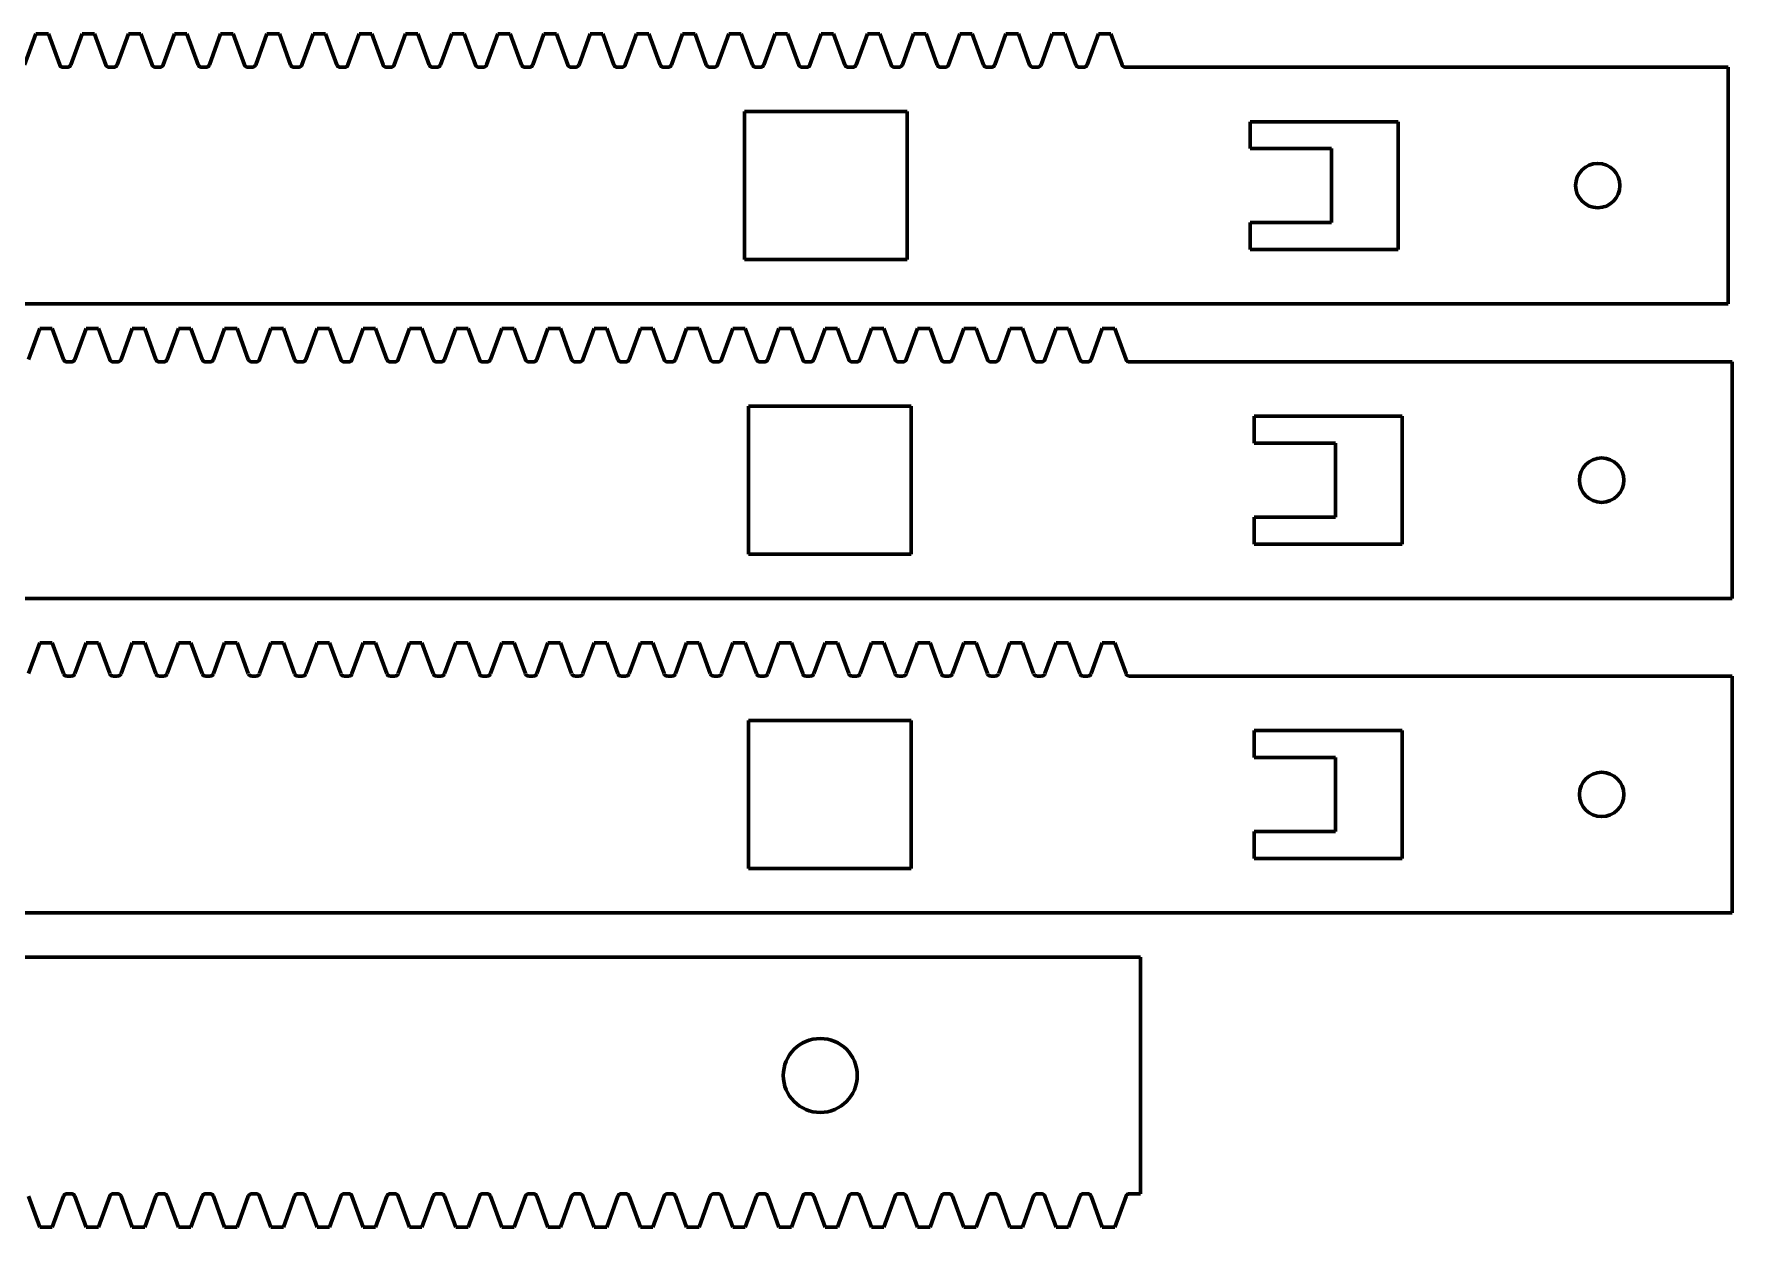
# Model space of a CAD drawing. Header units: millimetres. Extents: x 139 to 362, y 314 to 492.
# Drawn here: x 247.2 to 362, y 411.5 to 492.2 of the extents above; entities that cross this region are included whole.
import ezdxf

# ---------------------------------------------------------------- set-up
doc = ezdxf.new("R2010")
doc.units = ezdxf.units.MM
for name, color, linetype in [('Default', 7, 'Continuous'), ('RACK', 7, 'Continuous'), ('RACK_COUNTER_BAC', 7, 'Continuous')]:
    doc.layers.add(name, color=color, linetype=linetype)

# ---------------------------------------------------------------- blocks, each defined once
blk = doc.blocks.new('SE')
at = {"layer": 'RACK_COUNTER_BAC', "color": 7, "linetype": 'Continuous', "lineweight": 60}
for p, q in [((139.31, 429.78), (321.98, 429.78)), ((321.98, 429.78), (321.98, 413.78)), ((247.58, 411.53), (246.82, 413.62)), ((249.18, 413.62), (248.42, 411.53)), ((249.71, 413.78), (249.42, 413.78)), ((250.7, 411.53), (249.94, 413.62)), ((252.3, 413.62), (251.55, 411.53)), ((252.83, 413.78), (252.54, 413.78)), ((253.83, 411.53), (253.07, 413.62)), ((255.43, 413.62), (254.67, 411.53)), ((255.95, 413.78), (255.66, 413.78)), ((256.95, 411.53), (256.19, 413.62)), ((258.55, 413.62), (257.79, 411.53)), ((259.08, 413.78), (258.79, 413.78)), ((260.07, 411.53), (259.31, 413.62)), ((261.67, 413.62), (260.91, 411.53)), ((262.2, 413.78), (261.91, 413.78)), ((263.19, 411.53), (262.43, 413.62)), ((264.8, 413.62), (264.04, 411.53)), ((265.32, 413.78), (265.03, 413.78)), ((266.32, 411.53), (265.56, 413.62)), ((267.92, 413.62), (267.16, 411.53)), ((268.45, 413.78), (268.15, 413.78)), ((269.44, 411.53), (268.68, 413.62)), ((271.04, 413.62), (270.28, 411.53)), ((271.57, 413.78), (271.28, 413.78)), ((272.56, 411.53), (271.8, 413.62)), ((274.16, 413.62), (273.41, 411.53)), ((274.69, 413.78), (274.4, 413.78)), ((275.69, 411.53), (274.93, 413.62)), ((277.29, 413.62), (276.53, 411.53)), ((277.81, 413.78), (277.52, 413.78)), ((278.81, 411.53), (278.05, 413.62)), ((280.41, 413.62), (279.65, 411.53)), ((280.94, 413.78), (280.64, 413.78)), ((281.93, 411.53), (281.17, 413.62)), ((283.53, 413.62), (282.77, 411.53)), ((284.06, 413.78), (283.77, 413.78)), ((285.05, 411.53), (284.29, 413.62)), ((286.66, 413.62), (285.9, 411.53)), ((287.18, 413.78), (286.89, 413.78)), ((288.18, 411.53), (287.42, 413.62)), ((289.78, 413.62), (289.02, 411.53)), ((290.31, 413.78), (290.01, 413.78)), ((291.3, 411.53), (290.54, 413.62)), ((292.9, 413.62), (292.14, 411.53)), ((293.43, 413.78), (293.14, 413.78)), ((294.42, 411.53), (293.66, 413.62)), ((296.02, 413.62), (295.26, 411.53)), ((296.55, 413.78), (296.26, 413.78)), ((297.54, 411.53), (296.79, 413.62)), ((299.15, 413.62), (298.39, 411.53)), ((299.67, 413.78), (299.38, 413.78)), ((300.67, 411.53), (299.91, 413.62)), ((302.27, 413.62), (301.51, 411.53)), ((302.8, 413.78), (302.5, 413.78)), ((303.79, 411.53), (303.03, 413.62)), ((305.39, 413.62), (304.63, 411.53)), ((305.92, 413.78), (305.63, 413.78)), ((306.91, 411.53), (306.15, 413.62)), ((308.52, 413.62), (307.76, 411.53)), ((309.04, 413.78), (308.75, 413.78)), ((310.04, 411.53), (309.28, 413.62)), ((311.64, 413.62), (310.88, 411.53)), ((312.16, 413.78), (311.87, 413.78)), ((313.16, 411.53), (312.4, 413.62)), ((314.76, 413.62), (314, 411.53)), ((315.29, 413.78), (315, 413.78)), ((316.28, 411.53), (315.52, 413.62)), ((317.88, 413.62), (317.12, 411.53)), ((318.41, 413.78), (318.12, 413.78)), ((319.4, 411.53), (318.65, 413.62)), ((321.01, 413.62), (320.25, 411.53)), ((321.98, 413.78), (321.24, 413.78)), ((248.42, 411.53), (247.58, 411.53)), ((251.55, 411.53), (250.7, 411.53)), ((254.67, 411.53), (253.83, 411.53)), ((257.79, 411.53), (256.95, 411.53)), ((260.91, 411.53), (260.07, 411.53)), ((264.04, 411.53), (263.19, 411.53)), ((267.16, 411.53), (266.32, 411.53)), ((270.28, 411.53), (269.44, 411.53)), ((273.41, 411.53), (272.56, 411.53)), ((276.53, 411.53), (275.69, 411.53)), ((279.65, 411.53), (278.81, 411.53)), ((282.77, 411.53), (281.93, 411.53)), ((285.9, 411.53), (285.05, 411.53)), ((289.02, 411.53), (288.18, 411.53)), ((292.14, 411.53), (291.3, 411.53)), ((295.26, 411.53), (294.42, 411.53)), ((298.39, 411.53), (297.54, 411.53)), ((301.51, 411.53), (300.67, 411.53)), ((304.63, 411.53), (303.79, 411.53)), ((307.76, 411.53), (306.91, 411.53)), ((310.88, 411.53), (310.04, 411.53)), ((314, 411.53), (313.16, 411.53)), ((317.12, 411.53), (316.28, 411.53)), ((320.25, 411.53), (319.4, 411.53))]:
    blk.add_line(p, q, dxfattribs=at)
blk.add_circle((300.34, 421.78), 2.5, dxfattribs=at)
for centre, start, end in [((249.42, 413.53), 90, 160), ((249.71, 413.53), 20, 90), ((252.54, 413.53), 90, 160), ((252.83, 413.53), 20, 90), ((255.66, 413.53), 90, 160), ((255.95, 413.53), 20, 90), ((258.79, 413.53), 90, 160), ((259.08, 413.53), 20, 90), ((261.91, 413.53), 90, 160), ((262.2, 413.53), 20, 90), ((265.03, 413.53), 90, 160), ((265.32, 413.53), 20, 90), ((268.15, 413.53), 90, 160), ((268.45, 413.53), 20, 90), ((271.28, 413.53), 90, 160), ((271.57, 413.53), 20, 90), ((274.4, 413.53), 90, 160), ((274.69, 413.53), 20, 90), ((277.52, 413.53), 90, 160), ((277.81, 413.53), 20, 90), ((280.64, 413.53), 90, 160), ((280.94, 413.53), 20, 90), ((283.77, 413.53), 90, 160), ((284.06, 413.53), 20, 90), ((286.89, 413.53), 90, 160), ((287.18, 413.53), 20, 90), ((290.01, 413.53), 90, 160), ((290.31, 413.53), 20, 90), ((293.14, 413.53), 90, 160), ((293.43, 413.53), 20, 90), ((296.26, 413.53), 90, 160), ((296.55, 413.53), 20, 90), ((299.38, 413.53), 90, 160), ((299.67, 413.53), 20, 90), ((302.5, 413.53), 90, 160), ((302.8, 413.53), 20, 90), ((305.63, 413.53), 90, 160), ((305.92, 413.53), 20, 90), ((308.75, 413.53), 90, 160), ((309.04, 413.53), 20, 90), ((311.87, 413.53), 90, 160), ((312.16, 413.53), 20, 90), ((315, 413.53), 90, 160), ((315.29, 413.53), 20, 90), ((318.12, 413.53), 90, 160), ((318.41, 413.53), 20, 90), ((321.24, 413.53), 90, 160)]:
    blk.add_arc(centre, 0.25, start, end, dxfattribs=at)
blk = doc.blocks.new('SE1')
at = {"layer": 'RACK', "color": 7, "linetype": 'Continuous', "lineweight": 60}
for p, q in [((247.58, 451.03), (246.82, 448.95)), ((248.42, 451.03), (247.58, 451.03)), ((249.18, 448.95), (248.42, 451.03)), ((250.7, 451.03), (249.94, 448.95)), ((251.55, 451.03), (250.7, 451.03)), ((252.3, 448.95), (251.55, 451.03)), ((253.83, 451.03), (253.07, 448.95)), ((254.67, 451.03), (253.83, 451.03)), ((255.43, 448.95), (254.67, 451.03)), ((256.95, 451.03), (256.19, 448.95)), ((257.79, 451.03), (256.95, 451.03)), ((258.55, 448.95), (257.79, 451.03)), ((260.07, 451.03), (259.31, 448.95)), ((260.91, 451.03), (260.07, 451.03)), ((261.67, 448.95), (260.91, 451.03)), ((263.19, 451.03), (262.43, 448.95)), ((264.04, 451.03), (263.19, 451.03)), ((264.8, 448.95), (264.04, 451.03)), ((266.32, 451.03), (265.56, 448.95)), ((267.16, 451.03), (266.32, 451.03)), ((267.92, 448.95), (267.16, 451.03)), ((269.44, 451.03), (268.68, 448.95)), ((270.28, 451.03), (269.44, 451.03)), ((271.04, 448.95), (270.28, 451.03)), ((272.56, 451.03), (271.8, 448.95)), ((273.41, 451.03), (272.56, 451.03)), ((274.16, 448.95), (273.41, 451.03)), ((275.69, 451.03), (274.93, 448.95)), ((276.53, 451.03), (275.69, 451.03)), ((277.29, 448.95), (276.53, 451.03)), ((278.81, 451.03), (278.05, 448.95)), ((279.65, 451.03), (278.81, 451.03)), ((280.41, 448.95), (279.65, 451.03)), ((281.93, 451.03), (281.17, 448.95)), ((282.77, 451.03), (281.93, 451.03)), ((283.53, 448.95), (282.77, 451.03)), ((285.05, 451.03), (284.29, 448.95)), ((285.9, 451.03), (285.05, 451.03)), ((286.66, 448.95), (285.9, 451.03)), ((288.18, 451.03), (287.42, 448.95)), ((289.02, 451.03), (288.18, 451.03)), ((289.78, 448.95), (289.02, 451.03)), ((291.3, 451.03), (290.54, 448.95)), ((292.14, 451.03), (291.3, 451.03)), ((292.9, 448.95), (292.14, 451.03)), ((294.42, 451.03), (293.66, 448.95)), ((295.26, 451.03), (294.42, 451.03)), ((296.02, 448.95), (295.26, 451.03)), ((297.54, 451.03), (296.79, 448.95)), ((298.39, 451.03), (297.54, 451.03)), ((299.15, 448.95), (298.39, 451.03)), ((300.67, 451.03), (299.91, 448.95)), ((301.51, 451.03), (300.67, 451.03)), ((302.27, 448.95), (301.51, 451.03)), ((303.79, 451.03), (303.03, 448.95)), ((304.63, 451.03), (303.79, 451.03)), ((305.39, 448.95), (304.63, 451.03)), ((306.91, 451.03), (306.15, 448.95)), ((307.76, 451.03), (306.91, 451.03)), ((308.52, 448.95), (307.76, 451.03)), ((310.04, 451.03), (309.28, 448.95)), ((310.88, 451.03), (310.04, 451.03)), ((311.64, 448.95), (310.88, 451.03)), ((313.16, 451.03), (312.4, 448.95)), ((314, 451.03), (313.16, 451.03)), ((314.76, 448.95), (314, 451.03)), ((316.28, 451.03), (315.52, 448.95)), ((317.12, 451.03), (316.28, 451.03)), ((317.88, 448.95), (317.12, 451.03)), ((319.4, 451.03), (318.65, 448.95)), ((320.25, 451.03), (319.4, 451.03)), ((321.01, 448.95), (320.25, 451.03)), ((249.71, 448.78), (249.42, 448.78)), ((252.83, 448.78), (252.54, 448.78)), ((255.95, 448.78), (255.66, 448.78)), ((259.08, 448.78), (258.79, 448.78)), ((262.2, 448.78), (261.91, 448.78)), ((265.32, 448.78), (265.03, 448.78)), ((268.45, 448.78), (268.15, 448.78)), ((271.57, 448.78), (271.28, 448.78)), ((274.69, 448.78), (274.4, 448.78)), ((277.81, 448.78), (277.52, 448.78)), ((280.94, 448.78), (280.64, 448.78)), ((284.06, 448.78), (283.77, 448.78)), ((287.18, 448.78), (286.89, 448.78)), ((290.31, 448.78), (290.01, 448.78)), ((293.43, 448.78), (293.14, 448.78)), ((296.55, 448.78), (296.26, 448.78)), ((299.67, 448.78), (299.38, 448.78)), ((302.8, 448.78), (302.5, 448.78)), ((305.92, 448.78), (305.63, 448.78)), ((309.04, 448.78), (308.75, 448.78)), ((312.16, 448.78), (311.87, 448.78)), ((315.29, 448.78), (315, 448.78)), ((318.41, 448.78), (318.12, 448.78)), ((361.98, 448.78), (321.24, 448.78)), ((361.98, 432.78), (361.98, 448.78)), ((306.48, 445.78), (295.48, 445.78)), ((295.48, 445.78), (295.48, 435.78)), ((306.48, 435.78), (306.48, 445.78)), ((329.68, 443.28), (329.68, 445.1)), ((329.68, 445.1), (339.68, 445.1)), ((339.68, 445.1), (339.68, 436.46)), ((335.18, 443.28), (329.68, 443.28)), ((335.18, 438.28), (335.18, 443.28)), ((329.68, 436.46), (329.68, 438.28)), ((329.68, 438.28), (335.18, 438.28)), ((339.68, 436.46), (329.68, 436.46)), ((295.48, 435.78), (306.48, 435.78)), ((139.31, 432.78), (361.98, 432.78))]:
    blk.add_line(p, q, dxfattribs=at)
blk.add_circle((353.16, 440.78), 1.5, dxfattribs=at)
for centre, start, end in [((249.42, 449.03), 200, 270), ((249.71, 449.03), 270, 340), ((252.54, 449.03), 200, 270), ((252.83, 449.03), 270, 340), ((255.66, 449.03), 200, 270), ((255.95, 449.03), 270, 340), ((258.79, 449.03), 200, 270), ((259.08, 449.03), 270, 340), ((261.91, 449.03), 200, 270), ((262.2, 449.03), 270, 340), ((265.03, 449.03), 200, 270), ((265.32, 449.03), 270, 340), ((268.15, 449.03), 200, 270), ((268.45, 449.03), 270, 340), ((271.28, 449.03), 200, 270), ((271.57, 449.03), 270, 340), ((274.4, 449.03), 200, 270), ((274.69, 449.03), 270, 340), ((277.52, 449.03), 200, 270), ((277.81, 449.03), 270, 340), ((280.64, 449.03), 200, 270), ((280.94, 449.03), 270, 340), ((283.77, 449.03), 200, 270), ((284.06, 449.03), 270, 340), ((286.89, 449.03), 200, 270), ((287.18, 449.03), 270, 340), ((290.01, 449.03), 200, 270), ((290.31, 449.03), 270, 340), ((293.14, 449.03), 200, 270), ((293.43, 449.03), 270, 340), ((296.26, 449.03), 200, 270), ((296.55, 449.03), 270, 340), ((299.38, 449.03), 200, 270), ((299.67, 449.03), 270, 340), ((302.5, 449.03), 200, 270), ((302.8, 449.03), 270, 340), ((305.63, 449.03), 200, 270), ((305.92, 449.03), 270, 340), ((308.75, 449.03), 200, 270), ((309.04, 449.03), 270, 340), ((311.87, 449.03), 200, 270), ((312.16, 449.03), 270, 340), ((315, 449.03), 200, 270), ((315.29, 449.03), 270, 340), ((318.12, 449.03), 200, 270), ((318.41, 449.03), 270, 340), ((321.24, 449.03), 200, 270)]:
    blk.add_arc(centre, 0.25, start, end, dxfattribs=at)
blk = doc.blocks.new('SE3')
at = {"layer": 'RACK', "color": 7, "linetype": 'Continuous', "lineweight": 60}
for p, q in [((247.58, 472.28), (246.82, 470.2)), ((248.42, 472.28), (247.58, 472.28)), ((249.18, 470.2), (248.42, 472.28)), ((250.7, 472.28), (249.94, 470.2)), ((251.55, 472.28), (250.7, 472.28)), ((252.3, 470.2), (251.55, 472.28)), ((253.83, 472.28), (253.07, 470.2)), ((254.67, 472.28), (253.83, 472.28)), ((255.43, 470.2), (254.67, 472.28)), ((256.95, 472.28), (256.19, 470.2)), ((257.79, 472.28), (256.95, 472.28)), ((258.55, 470.2), (257.79, 472.28)), ((260.07, 472.28), (259.31, 470.2)), ((260.91, 472.28), (260.07, 472.28)), ((261.67, 470.2), (260.91, 472.28)), ((263.19, 472.28), (262.43, 470.2)), ((264.04, 472.28), (263.19, 472.28)), ((264.8, 470.2), (264.04, 472.28)), ((266.32, 472.28), (265.56, 470.2)), ((267.16, 472.28), (266.32, 472.28)), ((267.92, 470.2), (267.16, 472.28)), ((269.44, 472.28), (268.68, 470.2)), ((270.28, 472.28), (269.44, 472.28)), ((271.04, 470.2), (270.28, 472.28)), ((272.56, 472.28), (271.8, 470.2)), ((273.41, 472.28), (272.56, 472.28)), ((274.16, 470.2), (273.41, 472.28)), ((275.69, 472.28), (274.93, 470.2)), ((276.53, 472.28), (275.69, 472.28)), ((277.29, 470.2), (276.53, 472.28)), ((278.81, 472.28), (278.05, 470.2)), ((279.65, 472.28), (278.81, 472.28)), ((280.41, 470.2), (279.65, 472.28)), ((281.93, 472.28), (281.17, 470.2)), ((282.77, 472.28), (281.93, 472.28)), ((283.53, 470.2), (282.77, 472.28)), ((285.05, 472.28), (284.29, 470.2)), ((285.9, 472.28), (285.05, 472.28)), ((286.66, 470.2), (285.9, 472.28)), ((288.18, 472.28), (287.42, 470.2)), ((289.02, 472.28), (288.18, 472.28)), ((289.78, 470.2), (289.02, 472.28)), ((291.3, 472.28), (290.54, 470.2)), ((292.14, 472.28), (291.3, 472.28)), ((292.9, 470.2), (292.14, 472.28)), ((294.42, 472.28), (293.66, 470.2)), ((295.26, 472.28), (294.42, 472.28)), ((296.02, 470.2), (295.26, 472.28)), ((297.54, 472.28), (296.79, 470.2)), ((298.39, 472.28), (297.54, 472.28)), ((299.15, 470.2), (298.39, 472.28)), ((300.67, 472.28), (299.91, 470.2)), ((301.51, 472.28), (300.67, 472.28)), ((302.27, 470.2), (301.51, 472.28)), ((303.79, 472.28), (303.03, 470.2)), ((304.63, 472.28), (303.79, 472.28)), ((305.39, 470.2), (304.63, 472.28)), ((306.91, 472.28), (306.15, 470.2)), ((307.76, 472.28), (306.91, 472.28)), ((308.52, 470.2), (307.76, 472.28)), ((310.04, 472.28), (309.28, 470.2)), ((310.88, 472.28), (310.04, 472.28)), ((311.64, 470.2), (310.88, 472.28)), ((313.16, 472.28), (312.4, 470.2)), ((314, 472.28), (313.16, 472.28)), ((314.76, 470.2), (314, 472.28)), ((316.28, 472.28), (315.52, 470.2)), ((317.12, 472.28), (316.28, 472.28)), ((317.88, 470.2), (317.12, 472.28)), ((319.4, 472.28), (318.65, 470.2)), ((320.25, 472.28), (319.4, 472.28)), ((321.01, 470.2), (320.25, 472.28)), ((249.71, 470.03), (249.42, 470.03)), ((252.83, 470.03), (252.54, 470.03)), ((255.95, 470.03), (255.66, 470.03)), ((259.08, 470.03), (258.79, 470.03)), ((262.2, 470.03), (261.91, 470.03)), ((265.32, 470.03), (265.03, 470.03)), ((268.45, 470.03), (268.15, 470.03)), ((271.57, 470.03), (271.28, 470.03)), ((274.69, 470.03), (274.4, 470.03)), ((277.81, 470.03), (277.52, 470.03)), ((280.94, 470.03), (280.64, 470.03)), ((284.06, 470.03), (283.77, 470.03)), ((287.18, 470.03), (286.89, 470.03)), ((290.31, 470.03), (290.01, 470.03)), ((293.43, 470.03), (293.14, 470.03)), ((296.55, 470.03), (296.26, 470.03)), ((299.67, 470.03), (299.38, 470.03)), ((302.8, 470.03), (302.5, 470.03)), ((305.92, 470.03), (305.63, 470.03)), ((309.04, 470.03), (308.75, 470.03)), ((312.16, 470.03), (311.87, 470.03)), ((315.29, 470.03), (315, 470.03)), ((318.41, 470.03), (318.12, 470.03)), ((361.98, 470.03), (321.24, 470.03)), ((361.98, 454.03), (361.98, 470.03)), ((306.48, 467.03), (295.48, 467.03)), ((295.48, 467.03), (295.48, 457.03)), ((306.48, 457.03), (306.48, 467.03)), ((329.68, 464.53), (329.68, 466.35)), ((329.68, 466.35), (339.68, 466.35)), ((339.68, 466.35), (339.68, 457.71)), ((335.18, 464.53), (329.68, 464.53)), ((335.18, 459.53), (335.18, 464.53)), ((329.68, 457.71), (329.68, 459.53)), ((329.68, 459.53), (335.18, 459.53)), ((295.48, 457.03), (306.48, 457.03)), ((339.68, 457.71), (329.68, 457.71)), ((139.31, 454.03), (361.98, 454.03))]:
    blk.add_line(p, q, dxfattribs=at)
blk.add_circle((353.16, 462.03), 1.5, dxfattribs=at)
for centre, start, end in [((249.42, 470.28), 200, 270), ((249.71, 470.28), 270, 340), ((252.54, 470.28), 200, 270), ((252.83, 470.28), 270, 340), ((255.66, 470.28), 200, 270), ((255.95, 470.28), 270, 340), ((258.79, 470.28), 200, 270), ((259.08, 470.28), 270, 340), ((261.91, 470.28), 200, 270), ((262.2, 470.28), 270, 340), ((265.03, 470.28), 200, 270), ((265.32, 470.28), 270, 340), ((268.15, 470.28), 200, 270), ((268.45, 470.28), 270, 340), ((271.28, 470.28), 200, 270), ((271.57, 470.28), 270, 340), ((274.4, 470.28), 200, 270), ((274.69, 470.28), 270, 340), ((277.52, 470.28), 200, 270), ((277.81, 470.28), 270, 340), ((280.64, 470.28), 200, 270), ((280.94, 470.28), 270, 340), ((283.77, 470.28), 200, 270), ((284.06, 470.28), 270, 340), ((286.89, 470.28), 200, 270), ((287.18, 470.28), 270, 340), ((290.01, 470.28), 200, 270), ((290.31, 470.28), 270, 340), ((293.14, 470.28), 200, 270), ((293.43, 470.28), 270, 340), ((296.26, 470.28), 200, 270), ((296.55, 470.28), 270, 340), ((299.38, 470.28), 200, 270), ((299.67, 470.28), 270, 340), ((302.5, 470.28), 200, 270), ((302.8, 470.28), 270, 340), ((305.63, 470.28), 200, 270), ((305.92, 470.28), 270, 340), ((308.75, 470.28), 200, 270), ((309.04, 470.28), 270, 340), ((311.87, 470.28), 200, 270), ((312.16, 470.28), 270, 340), ((315, 470.28), 200, 270), ((315.29, 470.28), 270, 340), ((318.12, 470.28), 200, 270), ((318.41, 470.28), 270, 340), ((321.24, 470.28), 200, 270)]:
    blk.add_arc(centre, 0.25, start, end, dxfattribs=at)
blk = doc.blocks.new('SE17')
at = {"layer": 'RACK', "color": 7, "linetype": 'Continuous', "lineweight": 60}
for p, q in [((247.31, 492.2), (246.55, 490.12)), ((248.16, 492.2), (247.31, 492.2)), ((248.92, 490.12), (248.16, 492.2)), ((250.44, 492.2), (249.68, 490.12)), ((251.28, 492.2), (250.44, 492.2)), ((252.04, 490.12), (251.28, 492.2)), ((253.56, 492.2), (252.8, 490.12)), ((254.4, 492.2), (253.56, 492.2)), ((255.16, 490.12), (254.4, 492.2)), ((256.68, 492.2), (255.92, 490.12)), ((257.52, 492.2), (256.68, 492.2)), ((258.28, 490.12), (257.52, 492.2)), ((259.8, 492.2), (259.05, 490.12)), ((260.65, 492.2), (259.8, 492.2)), ((261.41, 490.12), (260.65, 492.2)), ((262.93, 492.2), (262.17, 490.12)), ((263.77, 492.2), (262.93, 492.2)), ((264.53, 490.12), (263.77, 492.2)), ((266.05, 492.2), (265.29, 490.12)), ((266.89, 492.2), (266.05, 492.2)), ((267.65, 490.12), (266.89, 492.2)), ((269.17, 492.2), (268.41, 490.12)), ((270.02, 492.2), (269.17, 492.2)), ((270.78, 490.12), (270.02, 492.2)), ((272.3, 492.2), (271.54, 490.12)), ((273.14, 492.2), (272.3, 492.2)), ((273.9, 490.12), (273.14, 492.2)), ((275.42, 492.2), (274.66, 490.12)), ((276.26, 492.2), (275.42, 492.2)), ((277.02, 490.12), (276.26, 492.2)), ((278.54, 492.2), (277.78, 490.12)), ((279.38, 492.2), (278.54, 492.2)), ((280.14, 490.12), (279.38, 492.2)), ((281.66, 492.2), (280.91, 490.12)), ((282.51, 492.2), (281.66, 492.2)), ((283.27, 490.12), (282.51, 492.2)), ((284.79, 492.2), (284.03, 490.12)), ((285.63, 492.2), (284.79, 492.2)), ((286.39, 490.12), (285.63, 492.2)), ((287.91, 492.2), (287.15, 490.12)), ((288.75, 492.2), (287.91, 492.2)), ((289.51, 490.12), (288.75, 492.2)), ((291.03, 492.2), (290.27, 490.12)), ((291.88, 492.2), (291.03, 492.2)), ((292.63, 490.12), (291.88, 492.2)), ((294.16, 492.2), (293.4, 490.12)), ((295, 492.2), (294.16, 492.2)), ((295.76, 490.12), (295, 492.2)), ((297.28, 492.2), (296.52, 490.12)), ((298.12, 492.2), (297.28, 492.2)), ((298.88, 490.12), (298.12, 492.2)), ((300.4, 492.2), (299.64, 490.12)), ((301.24, 492.2), (300.4, 492.2)), ((302, 490.12), (301.24, 492.2)), ((303.52, 492.2), (302.76, 490.12)), ((304.37, 492.2), (303.52, 492.2)), ((305.13, 490.12), (304.37, 492.2)), ((306.65, 492.2), (305.89, 490.12)), ((307.49, 492.2), (306.65, 492.2)), ((308.25, 490.12), (307.49, 492.2)), ((309.77, 492.2), (309.01, 490.12)), ((310.61, 492.2), (309.77, 492.2)), ((311.37, 490.12), (310.61, 492.2)), ((312.89, 492.2), (312.13, 490.12)), ((313.74, 492.2), (312.89, 492.2)), ((314.49, 490.12), (313.74, 492.2)), ((316.02, 492.2), (315.26, 490.12)), ((316.86, 492.2), (316.02, 492.2)), ((317.62, 490.12), (316.86, 492.2)), ((319.14, 492.2), (318.38, 490.12)), ((319.98, 492.2), (319.14, 492.2)), ((320.74, 490.12), (319.98, 492.2)), ((249.44, 489.95), (249.15, 489.95)), ((252.57, 489.95), (252.27, 489.95)), ((255.69, 489.95), (255.4, 489.95)), ((258.81, 489.95), (258.52, 489.95)), ((261.93, 489.95), (261.64, 489.95)), ((265.06, 489.95), (264.76, 489.95)), ((268.18, 489.95), (267.89, 489.95)), ((271.3, 489.95), (271.01, 489.95)), ((274.42, 489.95), (274.13, 489.95)), ((277.55, 489.95), (277.26, 489.95)), ((280.67, 489.95), (280.38, 489.95)), ((283.79, 489.95), (283.5, 489.95)), ((286.92, 489.95), (286.62, 489.95)), ((290.04, 489.95), (289.75, 489.95)), ((293.16, 489.95), (292.87, 489.95)), ((296.28, 489.95), (295.99, 489.95)), ((299.41, 489.95), (299.12, 489.95)), ((302.53, 489.95), (302.24, 489.95)), ((305.65, 489.95), (305.36, 489.95)), ((308.78, 489.95), (308.48, 489.95)), ((311.9, 489.95), (311.61, 489.95)), ((315.02, 489.95), (314.73, 489.95)), ((318.14, 489.95), (317.85, 489.95)), ((361.71, 489.95), (320.97, 489.95)), ((361.71, 473.95), (361.71, 489.95)), ((306.21, 486.95), (295.21, 486.95)), ((295.21, 486.95), (295.21, 476.95)), ((306.21, 476.95), (306.21, 486.95)), ((329.41, 484.45), (329.41, 486.27)), ((329.41, 486.27), (339.41, 486.27)), ((339.41, 486.27), (339.41, 477.63)), ((334.91, 484.45), (329.41, 484.45)), ((334.91, 479.45), (334.91, 484.45)), ((329.41, 477.63), (329.41, 479.45)), ((329.41, 479.45), (334.91, 479.45)), ((339.41, 477.63), (329.41, 477.63)), ((295.21, 476.95), (306.21, 476.95)), ((139.04, 473.95), (361.71, 473.95))]:
    blk.add_line(p, q, dxfattribs=at)
blk.add_circle((352.9, 481.95), 1.5, dxfattribs=at)
for centre, start, end in [((249.15, 490.2), 200, 270), ((249.44, 490.2), 270, 340), ((252.27, 490.2), 200, 270), ((252.57, 490.2), 270, 340), ((255.4, 490.2), 200, 270), ((255.69, 490.2), 270, 340), ((258.52, 490.2), 200, 270), ((258.81, 490.2), 270, 340), ((261.64, 490.2), 200, 270), ((261.93, 490.2), 270, 340), ((264.76, 490.2), 200, 270), ((265.06, 490.2), 270, 340), ((267.89, 490.2), 200, 270), ((268.18, 490.2), 270, 340), ((271.01, 490.2), 200, 270), ((271.3, 490.2), 270, 340), ((274.13, 490.2), 200, 270), ((274.42, 490.2), 270, 340), ((277.26, 490.2), 200, 270), ((277.55, 490.2), 270, 340), ((280.38, 490.2), 200, 270), ((280.67, 490.2), 270, 340), ((283.5, 490.2), 200, 270), ((283.79, 490.2), 270, 340), ((286.62, 490.2), 200, 270), ((286.92, 490.2), 270, 340), ((289.75, 490.2), 200, 270), ((290.04, 490.2), 270, 340), ((292.87, 490.2), 200, 270), ((293.16, 490.2), 270, 340), ((295.99, 490.2), 200, 270), ((296.28, 490.2), 270, 340), ((299.12, 490.2), 200, 270), ((299.41, 490.2), 270, 340), ((302.24, 490.2), 200, 270), ((302.53, 490.2), 270, 340), ((305.36, 490.2), 200, 270), ((305.65, 490.2), 270, 340), ((308.48, 490.2), 200, 270), ((308.78, 490.2), 270, 340), ((311.61, 490.2), 200, 270), ((311.9, 490.2), 270, 340), ((314.73, 490.2), 200, 270), ((315.02, 490.2), 270, 340), ((317.85, 490.2), 200, 270), ((318.14, 490.2), 270, 340), ((320.97, 490.2), 200, 270)]:
    blk.add_arc(centre, 0.25, start, end, dxfattribs=at)

msp = doc.modelspace()

# ---------------------------------------------------------------- block references
at = {"layer": 'Default'}
for name in ['SE17', 'SE3', 'SE1', 'SE']:
    msp.add_blockref(name, (0, 0), dxfattribs=at)

doc.saveas('drawing.dxf')
